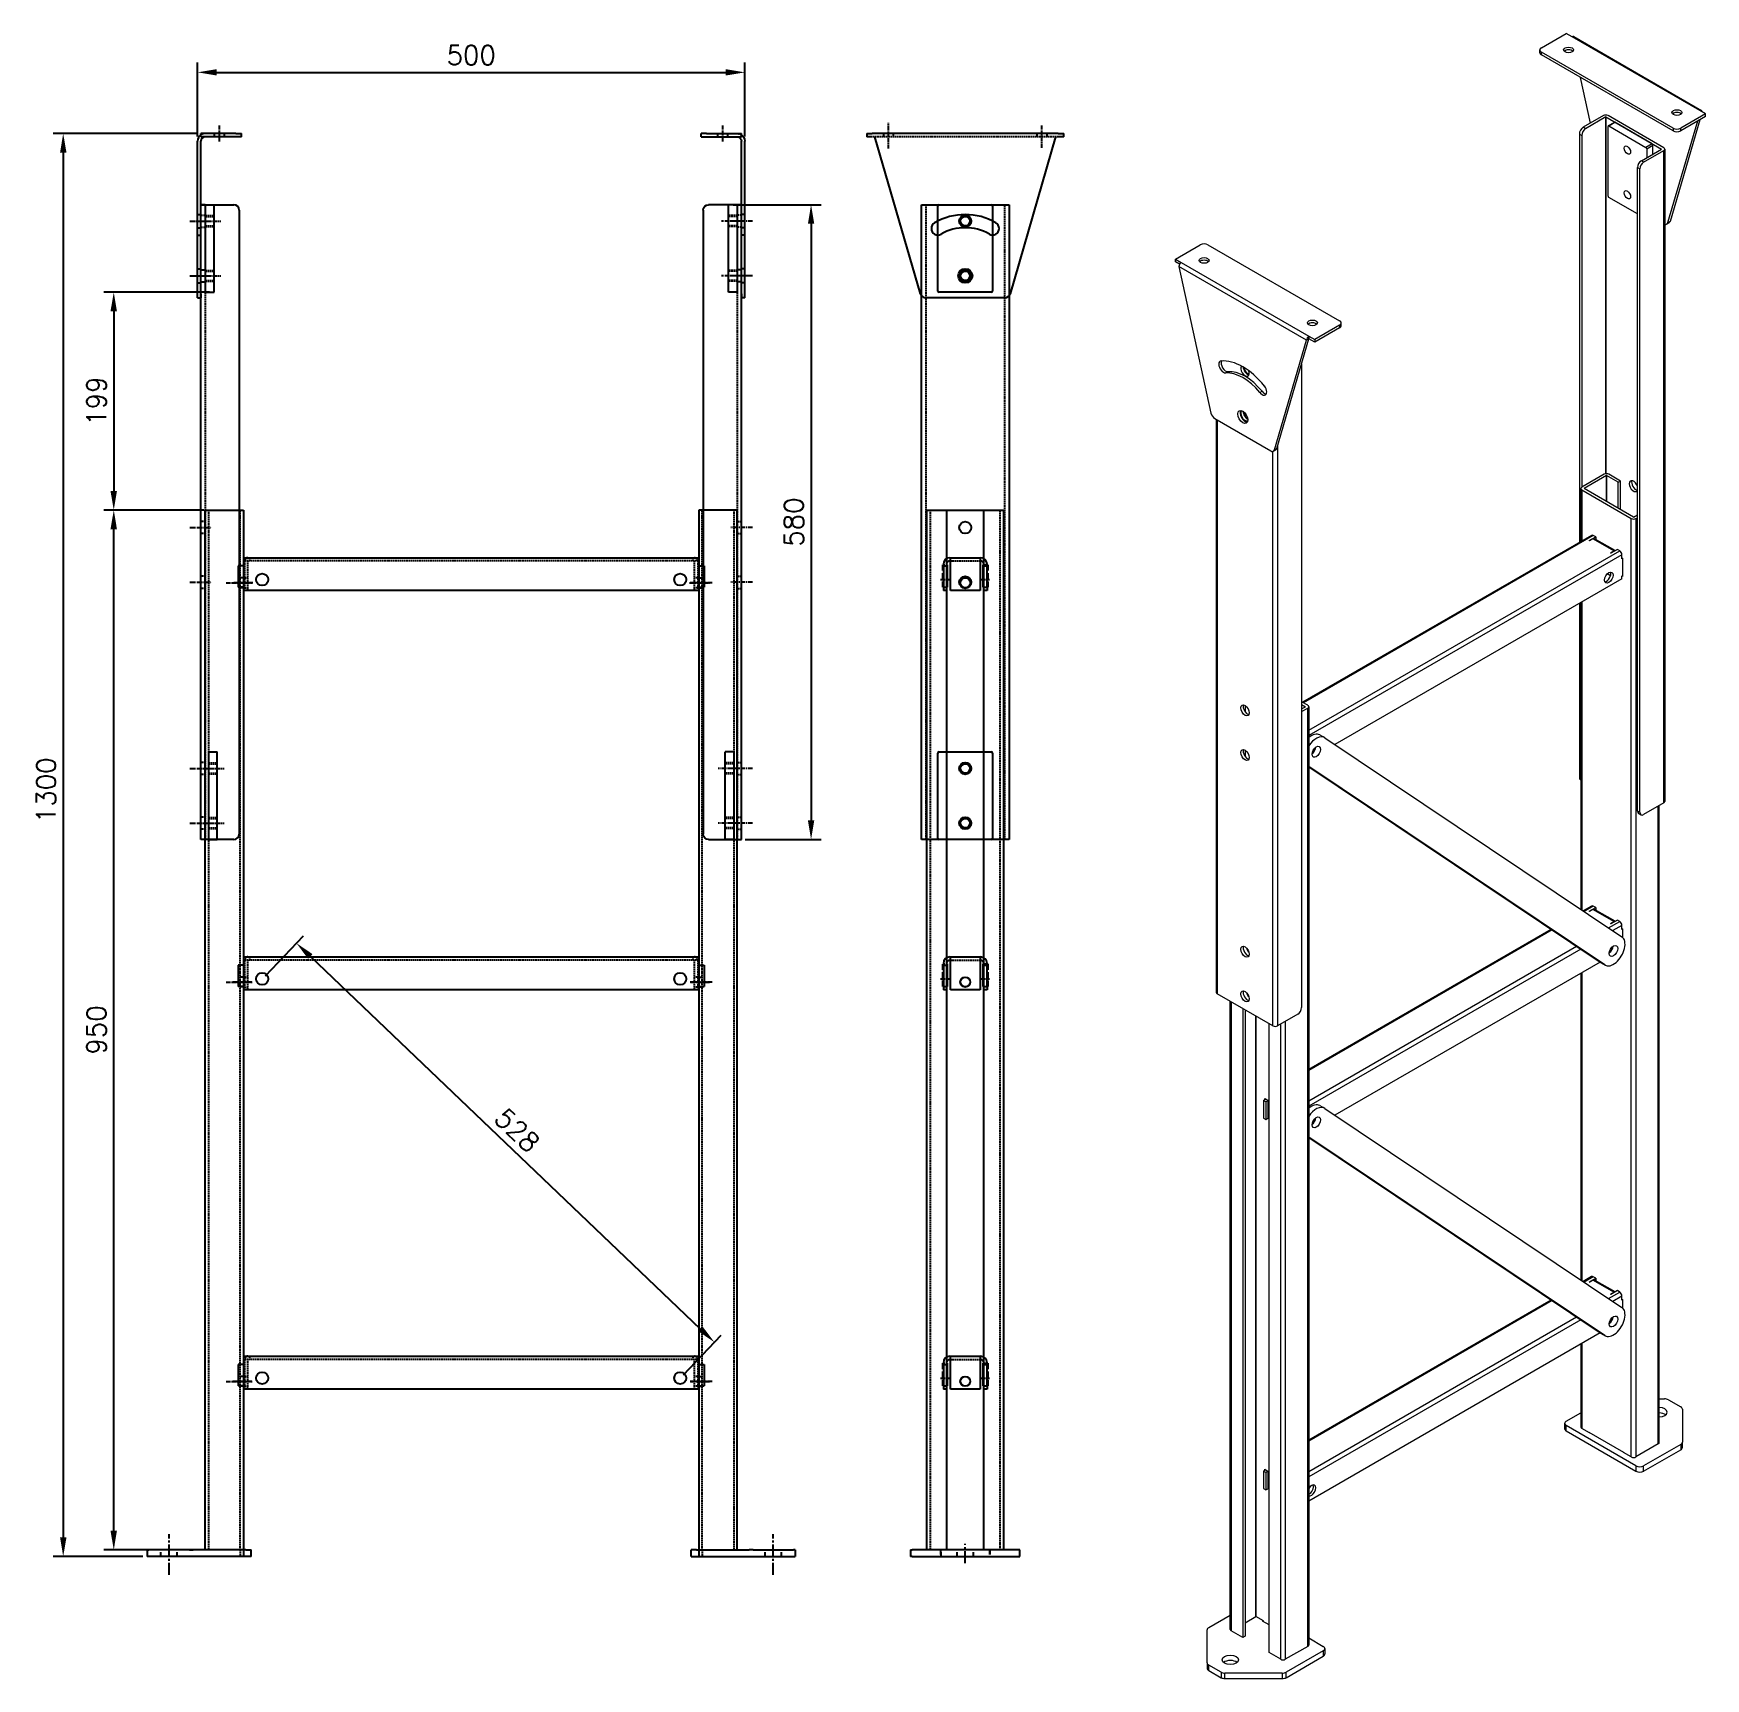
# Model space of a CAD drawing. Extents: x 104 to 1632, y 655 to 2158.
import ezdxf

# ---------------------------------------------------------------- set-up
doc = ezdxf.new("R2010")
doc.units = 0
doc.header["$LTSCALE"] = 0.2
doc.linetypes.add('Aslijn', pattern=[28.575, 19.05, -3.175, 3.175, -3.175])
doc.linetypes.add('Streeplijn', pattern=[10, 7, -3])
doc.layers.get('0').update_dxf_attribs({"linetype": 'CONTINUOUS'})
doc.layers.get('Defpoints').update_dxf_attribs({"linetype": 'CONTINUOUS'})
for name, color, linetype in [('50VOL', 13, 'CONTINUOUS'), ('70VOL', 5, 'CONTINUOUS'), ('draadlat', 212, 'CONTINUOUS'), ('dwarsprofiel', 42, 'CONTINUOUS'), ('pootbeen', 75, 'CONTINUOUS'), ('scharnierplaat', 232, 'CONTINUOUS'), ('schuif', 180, 'CONTINUOUS')]:
    doc.layers.add(name, color=color, linetype=linetype)
doc.layers.add('Visible (ISO)', color=7, linetype='CONTINUOUS', lineweight=5)
doc.layers.add('Visible Narrow (ISO)', color=7, linetype='CONTINUOUS', lineweight=5)
doc.styles.add('ROMANS', font='romans.shx')
doc.dimstyles.new('1_OP_07$0', dxfattribs={"dimscale": 7, "dimtxt": 2.5, "dimasz": 2.5, "dimexe": 1.3, "dimexo": 0.6, "dimgap": 1, "dimtad": 1, "dimdec": 1, "dimdsep": 46, "dimtxsty": 'ROMANS', "dimcen": -1.5, "dimclrd": 150, "dimclre": 150, "dimclrt": 5, "dimadec": 0, "dimazin": 0, "dimtfac": 1, "dimtdec": 1, "dimtmove": 0, "dimatfit": 3, "dimfxl": 0, "dimtolj": 1, "dimtzin": 0, "dimarcsym": 0})

# ---------------------------------------------------------------- blocks, each defined once
blk = doc.blocks.new('A$C4EBF2C44')
at = {"linetype": 'Aslijn'}
for p, q in [((20, 136.3), (20, 159.8)), ((160, 136.9), (160, 157.4))]:
    blk.add_line(p, q, dxfattribs=at)
for p, q in [((0, 150), (5, 150)), ((0, 150), (0, 147)), ((5, 147), (0, 147)), ((175, 150), (5, 150)), ((49, 3.6), (7.5, 147)), ((172.5, 147), (131, 3.6)), ((172.5, 147), (172.5, 147)), ((175, 150), (180, 150)), ((180, 147), (175, 147)), ((180, 147), (180, 150)), ((126.2, 0), (53.8, 0))]:
    blk.add_line(p, q)
at = {"linetype": 'Streeplijn'}
blk.add_line((175, 147), (5, 147), dxfattribs=at)
at = {"linetype": 'Streeplijn', "ltscale": 3.628447}
for p, q in [((15.5, 147), (15.5, 150)), ((24.5, 147), (24.5, 150)), ((155.5, 150), (155.5, 147)), ((164.5, 150), (164.5, 147))]:
    blk.add_line(p, q, dxfattribs=at)
blk.add_circle((90, 20), 6.5)
for centre, radius, start, end in [((65, 63.3), 6, 120, 300), ((90, 20), 56, 60, 120), ((90, 20), 44, 60, 120), ((115, 63.3), 6, 240, 60), ((53.8, 5), 5, 196.1254, 270), ((126.2, 5), 5, 270, 343.8746)]:
    blk.add_arc(centre, radius, start, end)
blk = doc.blocks.new('90040580A')
for p, q in [((13, 580), (9, 580)), ((9, 0), (9, 580)), ((9, 580), (39, 580)), ((44, 575), (44, 5)), ((13, 0), (9, 0)), ((39, 0), (13, 0))]:
    blk.add_line(p, q)
at = {"linetype": 'Streeplijn', "ltscale": 1.142718}
for p, q in [((9, 570.5), (13, 570.5)), ((9, 559.5), (13, 559.5)), ((13, 290.5), (9, 290.5)), ((13, 279.5), (9, 279.5)), ((13, 240.5), (9, 240.5)), ((13, 229.5), (9, 229.5)), ((13, 70.5), (9, 70.5)), ((13, 59.5), (9, 59.5)), ((13, 20.5), (9, 20.5)), ((13, 9.5), (9, 9.5))]:
    blk.add_line(p, q, dxfattribs=at)
at = {"linetype": 'Streeplijn'}
blk.add_line((13, 580), (13, 0), dxfattribs=at)
at = {"linetype": 'Aslijn', "ltscale": 1.142718}
for p, q in [((-1, 565), (18.6, 565)), ((-1, 515), (18.6, 515)), ((-1, 285), (18.6, 285)), ((-1, 235), (18.6, 235)), ((-1, 65), (18.6, 65)), ((-1, 15), (18.6, 15))]:
    blk.add_line(p, q, dxfattribs=at)
at = {"ltscale": 1.142718}
for p, q in [((9, 520.5), (13, 520.5)), ((9, 509.5), (13, 509.5))]:
    blk.add_line(p, q, dxfattribs=at)
for centre, start, end in [((39, 575), 0, 90), ((39, 5), 270, 0)]:
    blk.add_arc(centre, 5, start, end)
blk = doc.blocks.new('pootbeen 950A')
for p, q in [((53, 22.8), (53, 972.8)), ((88, 972.8), (88, 16.8)), ((0, 22.8), (1.5, 22.8)), ((0, 22.8), (0, 16.8)), ((95, 16.8), (0, 16.8)), ((38.5, 22.8), (1.5, 22.8)), ((38.5, 22.8), (42.1, 22.8)), ((90, 22.8), (42.1, 22.8)), ((90, 22.8), (95, 22.8)), ((95, 16.8), (95, 22.8))]:
    blk.add_line(p, q)
at = {"ltscale": 3.870205}
blk.add_line((53, 972.8), (88, 972.8), dxfattribs=at)
at = {"linetype": 'Streeplijn'}
for p, q in [((56, 972.8), (56, 22.8)), ((85, 22.8), (85, 972.8)), ((85, 22.8), (85, 16.8))]:
    blk.add_line(p, q, dxfattribs=at)
at = {"linetype": 'Aslijn', "ltscale": 1.142718}
for p, q in [((96.5, 906.3), (78.1, 906.3)), ((95.6, 541.6), (78.1, 541.6)), ((95.6, 176.8), (78.1, 176.8))]:
    blk.add_line(p, q, dxfattribs=at)
at = {"ltscale": 1.142718}
for p, q in [((88, 910.8), (85, 910.8)), ((88, 901.8), (85, 901.8)), ((88, 546.1), (85, 546.1)), ((88, 537.1), (85, 537.1)), ((88, 181.3), (85, 181.3)), ((88, 172.3), (85, 172.3))]:
    blk.add_line(p, q, dxfattribs=at)
at = {"linetype": 'Aslijn', "ltscale": 2.902758}
blk.add_line((20, 0), (20, 37.2), dxfattribs=at)
at = {"linetype": 'Streeplijn', "ltscale": 2.902758}
for p, q in [((12.5, 16.8), (12.5, 22.8)), ((27.5, 16.8), (27.5, 22.8))]:
    blk.add_line(p, q, dxfattribs=at)
blk = doc.blocks.new('90-09-0500A')
for p, q in [((16, 22.5), (11, 22.5)), ((11, 22.5), (11, 3)), ((16, 30), (432, 30)), ((16, 30), (16, 22.5)), ((432, 30), (432, 22.5)), ((432, 22.5), (437, 22.5)), ((437, 22.5), (437, 3)), ((16, 3), (11, 3)), ((16, 3), (16, 0)), ((432, 0), (16, 0)), ((432, 3), (432, 0)), ((432, 3), (437, 3))]:
    blk.add_line(p, q)
at = {"linetype": 'Streeplijn'}
for p, q in [((432, 27), (16, 27)), ((17, 27), (17, 0)), ((20, 0), (20, 27)), ((21.5, 30), (21.5, 27)), ((426.5, 30), (426.5, 27)), ((428, 0), (428, 27)), ((431, 27), (431, 0)), ((17, 11.5), (20, 11.5)), ((17, 2.5), (20, 2.5)), ((431, 11.5), (428, 11.5)), ((431, 2.5), (428, 2.5))]:
    blk.add_line(p, q, dxfattribs=at)
at = {"linetype": 'Aslijn'}
for p, q in [((0, 7), (24, 7)), ((444.3, 7), (424, 7))]:
    blk.add_line(p, q, dxfattribs=at)
for centre in [(33, 10), (415, 10), (415, 10)]:
    blk.add_circle(centre, 5.5)
at = {"linetype": 'Streeplijn'}
for centre, start, end in [((20, 27), 90, 180), ((428, 27), 0, 90)]:
    blk.add_arc(centre, 3, start, end, dxfattribs=at)
blk = doc.blocks.new('A$C334307B7')
at = {"ltscale": 3.59389}
for p, q in [((0, 1), (0, 79)), ((50, 79), (50, 1))]:
    blk.add_line(p, q, dxfattribs=at)
blk.add_line((1, 80), (49, 80))
at = {"ltscale": 3.572625}
blk.add_line((49, 0), (1, 0), dxfattribs=at)
for centre in [(25, 65), (25, 15)]:
    blk.add_circle(centre, 4.25)
at = {"ltscale": 0.598278}
for centre, start, end in [((1, 79), 90, 180), ((49, 79), 0, 90), ((1, 1), 180, 270), ((49, 1), 270, 0)]:
    blk.add_arc(centre, 1, start, end, dxfattribs=at)
at = {"color": 3}
for centre in [(25, 65), (25, 15)]:
    blk.add_arc(centre, 5, 180, 90, dxfattribs=at)
blk = doc.blocks.new('pootbeen 950B')
for p, q in [((15, 12.1), (15, 962.1)), ((33, 962.1), (33, 12.1)), ((67, 12.1), (67, 962.1)), ((85, 962.1), (85, 12.1)), ((33, 912.1), (33.5, 912.1)), ((33.5, 912.1), (33.5, 891.6)), ((66.5, 891.6), (66.5, 912.1)), ((66.5, 912.1), (67, 912.1)), ((33.5, 891.6), (33, 891.6)), ((67, 891.6), (66.5, 891.6)), ((33, 547.4), (33.5, 547.4)), ((33.5, 547.4), (33.5, 526.9)), ((66.5, 526.9), (66.5, 547.4)), ((66.5, 547.4), (67, 547.4)), ((33.5, 526.9), (33, 526.9)), ((67, 526.9), (66.5, 526.9)), ((33, 182.6), (33.5, 182.6)), ((33.5, 182.6), (33.5, 162.1)), ((66.5, 162.1), (66.5, 182.6)), ((66.5, 182.6), (67, 182.6)), ((33.5, 162.1), (33, 162.1)), ((67, 162.1), (66.5, 162.1)), ((0, 12.1), (1.5, 12.1)), ((0, 12.1), (0, 6.1)), ((1.5, 6.1), (0, 6.1)), ((100, 12.1), (1.5, 12.1)), ((1.5, 6.1), (100, 6.1)), ((100, 6.1), (100, 12.1))]:
    blk.add_line(p, q)
at = {"ltscale": 3.655324}
blk.add_line((15, 962.1), (85, 962.1), dxfattribs=at)
at = {"linetype": 'Streeplijn'}
for p, q in [((18, 962.1), (18, 12.1)), ((82, 12.1), (82, 962.1))]:
    blk.add_line(p, q, dxfattribs=at)
at = {"linetype": 'Streeplijn', "ltscale": 3.789711}
for p, q in [((29.5, 891.6), (29.5, 912.1)), ((70.5, 912.1), (70.5, 891.6)), ((29.5, 526.9), (29.5, 547.4)), ((70.5, 547.4), (70.5, 526.9)), ((29.5, 162.1), (29.5, 182.6)), ((70.5, 182.6), (70.5, 162.1))]:
    blk.add_line(p, q, dxfattribs=at)
at = {"linetype": 'Streeplijn', "ltscale": 1.333188}
for p, q in [((29.5, 912.1), (33, 912.1)), ((67, 912.1), (70.5, 912.1)), ((29.5, 547.4), (33, 547.4)), ((67, 547.4), (70.5, 547.4)), ((29.5, 182.6), (33, 182.6)), ((67, 182.6), (70.5, 182.6))]:
    blk.add_line(p, q, dxfattribs=at)
at = {"linetype": 'Streeplijn', "ltscale": 0.19037}
for p, q in [((30, 891.6), (29.5, 891.6)), ((70.5, 891.6), (70, 891.6)), ((30, 526.9), (29.5, 526.9)), ((70.5, 526.9), (70, 526.9)), ((30, 162.1), (29.5, 162.1)), ((70.5, 162.1), (70, 162.1))]:
    blk.add_line(p, q, dxfattribs=at)
at = {"linetype": 'Streeplijn', "ltscale": 1.142718}
for p, q in [((30, 891.6), (33, 891.6)), ((67, 891.6), (70, 891.6)), ((30, 526.9), (33, 526.9)), ((67, 526.9), (70, 526.9)), ((30, 162.1), (33, 162.1)), ((67, 162.1), (70, 162.1))]:
    blk.add_line(p, q, dxfattribs=at)
at = {"linetype": 'Aslijn', "ltscale": 2.902758}
blk.add_line((50, 0), (50, 17.6), dxfattribs=at)
at = {"linetype": 'Streeplijn', "ltscale": 2.902758}
for p, q in [((27.5, 12.1), (27.5, 6.1)), ((28, 6.1), (28, 12.1)), ((42.5, 6.1), (42.5, 12.1)), ((57.5, 6.1), (57.5, 12.1)), ((72, 12.1), (72, 6.1)), ((72.5, 12.1), (72.5, 6.1))]:
    blk.add_line(p, q, dxfattribs=at)
at = {"ltscale": 3.419731}
blk.add_circle((50, 895.6), 4.5, dxfattribs=at)
for centre in [(50, 530.9), (50, 166.1)]:
    blk.add_circle(centre, 4.5)
at = {"ltscale": 0.000498378}
for centre, start, end in [((33, 912.6), 90, 180), ((67, 912.6), 0, 90), ((33, 550.9), 90, 180), ((67, 547.9), 0, 90), ((33, 186.1), 90, 180), ((67, 183.1), 0, 90)]:
    blk.add_arc(centre, 0.001, start, end, dxfattribs=at)
blk = doc.blocks.new('A$C72246AC3')
at = {"ltscale": 3.620644}
blk.add_line((4.2, 80), (4.2, 0), dxfattribs=at)
at = {"ltscale": 3.870343}
for p, q in [((4.2, 80), (12.2, 80)), ((4.2, 0), (12.2, 0))]:
    blk.add_line(p, q, dxfattribs=at)
at = {"ltscale": 3.59389}
blk.add_line((12.2, 0), (12.2, 80), dxfattribs=at)
at = {"linetype": 'Aslijn'}
for p, q in [((0, 65), (18.4, 65)), ((0, 15), (18.4, 15))]:
    blk.add_line(p, q, dxfattribs=at)
at = {"linetype": 'Streeplijn'}
for p, q in [((4.2, 70), (12.2, 70)), ((4.2, 69.2), (12.2, 69.2)), ((4.2, 60.7), (12.2, 60.7)), ((4.2, 60), (12.2, 60)), ((4.2, 20), (12.2, 20)), ((4.2, 19.2), (12.2, 19.2)), ((4.2, 10.7), (12.2, 10.7)), ((4.2, 10), (12.2, 10))]:
    blk.add_line(p, q, dxfattribs=at)
blk = doc.blocks.new('A$C764925F4')
at = {"linetype": 'Aslijn'}
for p, q in [((24.4, 142.6), (24.4, 157.4)), ((0, 20), (14.2, 20))]:
    blk.add_line(p, q, dxfattribs=at)
for p, q in [((4.4, 3.6), (4.4, 143.1)), ((7.4, 147), (7.4, 150)), ((39.4, 150), (7.4, 150)), ((39.4, 147), (7.4, 147)), ((7.4, 3.6), (7.4, 143.1)), ((39.4, 150), (44.4, 150)), ((44.4, 147), (39.4, 147)), ((44.4, 147), (44.4, 150)), ((4.4, 0), (4.4, 3.6)), ((4.4, 0), (7.4, 0)), ((7.4, 3.6), (7.4, 0))]:
    blk.add_line(p, q)
at = {"linetype": 'Streeplijn', "ltscale": 3.628447}
for p, q in [((19.9, 147), (19.9, 150)), ((28.9, 147), (28.9, 150)), ((4.4, 76), (7.4, 76)), ((4.4, 64), (7.4, 64)), ((4.4, 57.3), (7.4, 57.3)), ((4.4, 26.5), (7.4, 26.5)), ((4.4, 13.5), (7.4, 13.5))]:
    blk.add_line(p, q, dxfattribs=at)
for radius, start in [(6.9, 124.4174), (3.9, 90)]:
    blk.add_arc((11.3, 143.1), radius, start, 180)
at = {"linetype": 'Streeplijn'}
blk.add_arc((11.3, 143.1), 6.9, 90, 124.4174, dxfattribs=at)
blk = doc.blocks.new('A$C03F00B1E')
at = {"ltscale": 3.628286}
for p, q in [((2.6, 24), (2.6, 0)), ((5.6, 24), (5.6, 0)), ((39.6, 0), (39.6, 24)), ((42.6, 3), (42.6, 24))]:
    blk.add_line(p, q, dxfattribs=at)
for p, q in [((2.6, 22.5), (5.6, 22.5)), ((39.6, 22.5), (42.6, 22.5)), ((2.6, 3), (5.6, 3)), ((39.6, 3), (42.6, 3))]:
    blk.add_line(p, q)
at = {"ltscale": 3.732117}
for p, q in [((8.6, 30), (36.6, 30)), ((36.1, 0), (9.1, 0))]:
    blk.add_line(p, q, dxfattribs=at)
at = {"ltscale": 1.142337}
for p, q in [((8.6, 27), (9.1, 27)), ((36.1, 27), (36.6, 27))]:
    blk.add_line(p, q, dxfattribs=at)
at = {"ltscale": 3.731979}
for p, q in [((9.1, 0), (9.1, 30)), ((36.1, 30), (36.1, 0))]:
    blk.add_line(p, q, dxfattribs=at)
at = {"linetype": 'Streeplijn'}
blk.add_line((9.1, 27), (36.1, 27), dxfattribs=at)
at = {"ltscale": 0.19037}
blk.add_line((36.1, 30), (36.6, 30), dxfattribs=at)
at = {"linetype": 'Aslijn'}
for p, q in [((0, 10), (7.9, 10)), ((37, 10), (44.9, 10))]:
    blk.add_line(p, q, dxfattribs=at)
at = {"ltscale": 1.142718}
for p, q in [((5.6, 0), (2.6, 0)), ((42.6, 0), (39.6, 0)), ((42.6, 3), (42.6, 0))]:
    blk.add_line(p, q, dxfattribs=at)
blk.add_circle((22.6, 7), 4.5)
at = {"ltscale": 3.628286}
for centre, radius, start, end in [((8.6, 24), 6, 90, 180), ((8.6, 24), 3, 90, 180), ((36.6, 24), 6, 0, 90), ((36.6, 24), 3, 0, 90)]:
    blk.add_arc(centre, radius, start, end, dxfattribs=at)
blk = doc.blocks.new('90040580B')
for p, q in [((-1, 0), (-1, 580)), ((79, 580), (79, 0)), ((79, 0), (-1, 0))]:
    blk.add_line(p, q)
at = {"ltscale": 3.666539}
blk.add_line((-1, 580), (79, 580), dxfattribs=at)
at = {"linetype": 'Streeplijn'}
for p, q in [((3, 580), (3, 0)), ((75, 0), (75, 580))]:
    blk.add_line(p, q, dxfattribs=at)
for centre in [(39, 565), (39, 515), (39, 285), (39, 235), (39, 65), (39, 15)]:
    blk.add_circle(centre, 5.5)
blk = doc.blocks.new('*D16')
at = {"layer": '50VOL', "color": 150, "lineweight": -2}
for p, q in [((259.9, 1722.9), (168.4, 1722.9)), ((177.5, 790.4), (177.5, 1705.4)), ((256.9, 772.9), (168.4, 772.9))]:
    blk.add_line(p, q, dxfattribs=at)
at = {"layer": '50VOL', "color": 150}
for points in [[(174.5, 1705.4), (180.4, 1705.4), (177.5, 1722.9)], [(174.5, 790.4), (180.4, 790.4), (177.5, 772.9)]]:
    blk.add_solid(points, dxfattribs=at)
at = {"layer": 'Defpoints', "color": 0}
for p in [(177.5, 1722.9), (264.1, 1722.9), (261.1, 772.9)]:
    blk.add_point(p, dxfattribs=at)
at = {"layer": '50VOL', "color": 5, "insert": (161.7, 1247.9), "char_height": 17.5, "attachment_point": 5, "rotation": 90, "style": 'ROMANS'}
blk.add_mtext('\\A1;950', dxfattribs=at)
blk = doc.blocks.new('*D18')
at = {"layer": '70VOL', "color": 150, "lineweight": -2}
for p, q in [((743.3, 2001.9), (823.7, 2001.9)), ((814.6, 1984.4), (814.6, 1439.4)), ((754.3, 1421.9), (823.7, 1421.9))]:
    blk.add_line(p, q, dxfattribs=at)
at = {"layer": '70VOL', "color": 150}
for points in [[(811.7, 1984.4), (817.5, 1984.4), (814.6, 2001.9)], [(811.7, 1439.4), (817.5, 1439.4), (814.6, 1421.9)]]:
    blk.add_solid(points, dxfattribs=at)
at = {"layer": 'Defpoints', "color": 0}
for p in [(739.1, 2001.9), (750.1, 1421.9), (814.6, 1421.9)]:
    blk.add_point(p, dxfattribs=at)
at = {"layer": '70VOL', "color": 5, "insert": (798.8, 1711.9), "char_height": 17.5, "attachment_point": 5, "rotation": 90, "style": 'ROMANS'}
blk.add_mtext('\\A1;580', dxfattribs=at)
blk = doc.blocks.new('*D21')
at = {"layer": '70VOL', "color": 150, "lineweight": -2}
for p, q in [((264.9, 1921.9), (168.4, 1921.9)), ((177.5, 1904.4), (177.5, 1740.4)), ((259.9, 1722.9), (168.4, 1722.9))]:
    blk.add_line(p, q, dxfattribs=at)
at = {"layer": '70VOL', "color": 150}
for points in [[(174.5, 1904.4), (180.4, 1904.4), (177.5, 1921.9)], [(174.5, 1740.4), (180.4, 1740.4), (177.5, 1722.9)]]:
    blk.add_solid(points, dxfattribs=at)
at = {"layer": 'Defpoints', "color": 0}
for p in [(269.1, 1921.9), (177.5, 1722.9), (264.1, 1722.9)]:
    blk.add_point(p, dxfattribs=at)
at = {"layer": '70VOL', "color": 5, "insert": (161.7, 1822.4), "char_height": 17.5, "attachment_point": 5, "rotation": 90, "style": 'ROMANS'}
blk.add_mtext('\\A1;199', dxfattribs=at)
blk = doc.blocks.new('*D22')
at = {"layer": '70VOL', "color": 150, "lineweight": -2}
for p, q in [((253.9, 2066.9), (122.2, 2066.9)), ((131.3, 2049.4), (131.3, 784.4)), ((203.9, 766.9), (122.2, 766.9))]:
    blk.add_line(p, q, dxfattribs=at)
at = {"layer": '70VOL', "color": 150}
for points in [[(128.4, 2049.4), (134.3, 2049.4), (131.3, 2066.9)], [(128.4, 784.4), (134.3, 784.4), (131.3, 766.9)]]:
    blk.add_solid(points, dxfattribs=at)
at = {"layer": 'Defpoints', "color": 0}
for p in [(258.1, 2066.9), (131.3, 766.9), (208.1, 766.9)]:
    blk.add_point(p, dxfattribs=at)
at = {"layer": '70VOL', "color": 5, "insert": (115.6, 1466.9), "char_height": 17.5, "attachment_point": 5, "rotation": 90, "style": 'ROMANS'}
blk.add_mtext('\\A1;1300', dxfattribs=at)
blk = doc.blocks.new('A$C23F71E20')
at = {"layer": 'Visible (ISO)'}
for p, q in [((334.5, 1489.9), (357.1, 1503)), ((362.4, 1499.9), (357.1, 1503)), ((362.4, 1499.9), (362.4, 1499.9)), ((362.4, 1499.9), (362.4, 1499.9)), ((363.9, 1500.1), (480.6, 1432.7)), ((333, 1485.4), (333, 1487.9)), ((454.7, 1416.5), (334.5, 1485.9)), ((454.7, 1414), (334.5, 1483.4)), ((379.1, 1421), (370, 1462.9)), ((391, 1427.9), (372.6, 1417.3)), ((393.1, 1426.7), (374.8, 1416)), ((393.1, 1426.7), (444.1, 1397.3)), ((446.2, 1398.5), (395.3, 1427.9)), ((395.5, 1418.5), (401.1, 1421.8)), ((435.6, 1402.2), (401.6, 1421.8)), ((476.9, 1422.8), (449.7, 1330)), ((479, 1424), (451.9, 1331.2)), ((484.4, 1429.5), (461.7, 1416.5)), ((484.4, 1427.1), (461.7, 1414)), ((479.1, 1432.6), (479.1, 1432.6)), ((484.4, 1429.5), (479.1, 1432.6)), ((479.1, 1432.6), (479.1, 1432.6)), ((479.1, 1432.6), (479.1, 1432.6)), ((481.2, 1431.4), (481.2, 1431.4)), ((481.2, 1431.4), (481.2, 1431.4)), ((484.4, 1427.1), (484.4, 1429.5)), ((369.1, 1411.1), (369.1, 1038)), ((371.2, 1409.9), (371.2, 1088.4)), ((395.3, 1354.4), (395.3, 1418.1)), ((396, 1418.5), (429.9, 1398.9)), ((425.7, 1386.6), (444.1, 1397.3)), ((427.8, 1385.4), (446.2, 1396)), ((430.6, 1397.7), (430.6, 1389.5)), ((436.3, 1392.8), (436.3, 1400.9)), ((447.1, 1397.3), (447.1, 801.2)), ((422.1, 792.6), (422.1, 1380.5)), ((424.3, 791.4), (424.3, 1379.3)), ((422.1, 1338.1), (396, 1353.2)), ((451, 1330), (448.9, 1328.7)), ((0, 1296.8), (22.6, 1309.9)), ((29.7, 1309.9), (149.9, 1240.5)), ((0, 1294.4), (0, 1296.8)), ((0, 1296.8), (5.3, 1293.8)), ((3.8, 1292.2), (0, 1294.4)), ((3.2, 1290.1), (32.5, 1156.1)), ((5.3, 1293.8), (5.3, 1293.8)), ((5.3, 1293.8), (5.3, 1293.8)), ((5.3, 1293.8), (5.3, 1293.8)), ((151.4, 1236), (151.4, 1238.5)), ((90.5, 1122.6), (119.9, 1222.7)), ((92.7, 1123.8), (122, 1224)), ((122, 1224), (119.9, 1222.7)), ((122, 1226.4), (122, 1224)), ((122, 1224), (122, 1226.4)), ((122, 1224), (122, 1226.4)), ((122, 1226.4), (122, 1226.4)), ((122, 1226.4), (127.3, 1223.3)), ((122, 1226.4), (122, 1226.4)), ((127.3, 1220.9), (122, 1224)), ((122, 1224), (122, 1224)), ((122, 1224), (122, 1224)), ((149.9, 1236.4), (127.3, 1223.3)), ((149.9, 1234), (127.3, 1220.9)), ((127.3, 1223.3), (127.3, 1220.9)), ((115.3, 1200.9), (115.3, 613)), ((35.9, 1151.2), (87.1, 1121.6)), ((37.3, 1150.4), (37.3, 626.9)), ((89.6, 1121.3), (91.8, 1122.6)), ((391.7, 1100.2), (371.2, 1088.4)), ((406.6, 1094.1), (396, 1100.2)), ((370.4, 1087.2), (370.4, 1038.7)), ((371.2, 1085.9), (416.5, 1059.8)), ((393.9, 1099), (373.4, 1087.2)), ((418.6, 1061), (373.4, 1087.2)), ((404.5, 1092.9), (393.9, 1099)), ((404.5, 1092.9), (406.6, 1094.1)), ((404.5, 1069.2), (404.5, 1092.9)), ((406.6, 1068), (406.6, 1094.1)), ((418.6, 1061), (422.1, 1063.1)), ((420.7, 1059.8), (422.1, 1060.6)), ((380.3, 1044.4), (116.1, 891.9)), ((377.9, 1039.6), (384, 1043.1)), ((378.3, 1039.4), (377.9, 1039.6)), ((381.5, 1041.2), (378.3, 1039.4)), ((384, 1043.1), (381.8, 1044.3)), ((401.8, 1030.5), (383, 1041.4)), ((384, 1043.1), (384, 1040.8)), ((397.4, 1028.4), (400.6, 1030.2)), ((397.7, 1028.2), (397.4, 1028.4)), ((403.8, 1031.6), (397.7, 1028.2)), ((405.9, 1030.4), (403.8, 1031.6)), ((408, 1023.1), (408, 1026.7)), ((408, 1023.9), (408.4, 1023.7)), ((408.4, 1023.7), (408.4, 1006.9)), ((397.5, 1007.5), (394.5, 1009.2)), ((408.4, 1023.3), (408, 1023.1)), ((408, 1004.7), (145.8, 853.3)), ((408, 1007.1), (408.4, 1007.4)), ((408.4, 1006.9), (408, 1007.1)), ((408, 1004.7), (408, 1007.1)), ((369.1, 982.2), (369.1, 823.3)), ((370.4, 983), (370.4, 702.9)), ((63.6, 889), (63.6, 883.2)), ((120.9, 889.2), (115.3, 892.4)), ((115.3, 890), (118.8, 887.9)), ((115.3, 885.9), (118.8, 887.9)), ((115.3, 883.4), (120.9, 886.7)), ((121.8, 887.9), (121.8, 30.6)), ((131.9, 862.1), (136.2, 859.7)), ((136.5, 859.5), (408, 677.6)), ((63.6, 848.2), (63.6, 842.4)), ((392.4, 652), (121.8, 833.3)), ((121.8, 832.9), (388.2, 654.5)), ((370.4, 820.9), (370.1, 821)), ((446.2, 800), (427.8, 789.4)), ((442.1, 215.6), (442.1, 797.6)), ((423.2, 790.4), (425.3, 789.1)), ((380.3, 705.8), (372.6, 701.3)), ((377.9, 701), (384, 704.4)), ((384, 704.4), (381.8, 705.7)), ((384, 704.4), (384, 702.2)), ((378.3, 700.8), (377.9, 701)), ((381.5, 702.6), (378.3, 700.8)), ((401.8, 691.9), (383, 702.7)), ((397.4, 689.7), (400.6, 691.6)), ((397.7, 689.5), (397.4, 689.7)), ((403.8, 693), (397.7, 689.5)), ((405.9, 691.8), (403.8, 693)), ((408, 684.4), (408, 688.1)), ((343.4, 684.5), (121.8, 556.5)), ((408, 685.2), (408.4, 685)), ((408.4, 684.6), (408, 684.4)), ((408.4, 685), (408.4, 677.4)), ((388.1, 654.6), (145.8, 514.7)), ((370.4, 644.3), (370.4, 364.2)), ((388.5, 654.3), (392.7, 651.8)), ((89.1, 596.3), (38.2, 625.7)), ((50, 44.9), (50, 618.8)), ((61.5, 612.2), (61.5, 37.6)), ((63.6, 611), (63.6, 38.8)), ((85.6, 23.7), (85.6, 598.3)), ((111.7, 606.9), (93.3, 596.3)), ((80.6, 528.1), (82.7, 529.3)), ((82.7, 526.8), (80.6, 528.1)), ((80.6, 528.1), (80.6, 512.1)), ((81.7, 529.9), (84.5, 528.3)), ((81.7, 528.7), (81.7, 529.9)), ((84.5, 527.9), (82.7, 526.8)), ((82.7, 526.8), (82.7, 510.9)), ((84.5, 528.3), (84.5, 511.5)), ((131.9, 523.5), (136.2, 521.1)), ((136.5, 520.9), (408, 339)), ((80.6, 512.1), (82.7, 510.9)), ((82.7, 510.9), (84.5, 511.9)), ((84.5, 511.5), (84.1, 511.7)), ((392.4, 313.4), (121.8, 494.7)), ((121.8, 494.3), (388.2, 315.8)), ((380.3, 367.2), (372.6, 362.7)), ((384, 365.8), (381.8, 367)), ((377.9, 362.3), (384, 365.8)), ((378.3, 362.1), (377.9, 362.3)), ((381.5, 364), (378.3, 362.1)), ((401.8, 353.2), (383, 364.1)), ((384, 365.8), (384, 363.5)), ((397.4, 351.1), (400.6, 352.9)), ((403.8, 354.4), (397.7, 350.9)), ((405.9, 353.1), (403.8, 354.4)), ((343.4, 345.8), (121.8, 217.9)), ((397.7, 350.9), (397.4, 351.1)), ((408, 345.8), (408, 349.5)), ((408, 346.6), (408.4, 346.4)), ((408.4, 346), (408, 345.8)), ((408.4, 346.4), (408.4, 338.7)), ((388.1, 315.9), (121.8, 162.2)), ((370.4, 305.7), (370.4, 229.8)), ((388.5, 315.6), (392.7, 313.2)), ((442.1, 255.6), (446.9, 255.6)), ((450.5, 254.7), (461.7, 248.2)), ((463.2, 246.2), (463.2, 215.9)), ((355.6, 233.1), (355.6, 228.2)), ((357.1, 235.2), (370.4, 242.8)), ((420.7, 194.3), (357.1, 231.1)), ((357.1, 226.2), (420.7, 189.4)), ((378.3, 224.5), (371.2, 228.6)), ((409.8, 206.4), (377.9, 224.7)), ((441.2, 214.3), (420.7, 202.5)), ((461.7, 213.9), (427.8, 194.3)), ((463.2, 211), (463.2, 215.9)), ((416.5, 202.5), (409.4, 206.6)), ((427.8, 189.4), (461.7, 209)), ((80.6, 189.4), (82.7, 190.7)), ((82.7, 188.2), (80.6, 189.4)), ((80.6, 189.4), (80.6, 173.5)), ((81.7, 190), (81.7, 191.3)), ((81.7, 191.3), (84.5, 189.6)), ((84.5, 189.2), (82.7, 188.2)), ((82.7, 188.2), (82.7, 172.3)), ((84.5, 189.6), (84.5, 172.9)), ((80.6, 173.5), (82.7, 172.3)), ((82.7, 172.3), (84.5, 173.3)), ((84.5, 172.9), (84.1, 173.1)), ((30.5, 46.6), (50, 57.9)), ((63.6, 51), (73.5, 56.7)), ((80.6, 52.7), (73.5, 56.7)), ((79.5, 52.5), (80.3, 52.9)), ((85.6, 49), (79.5, 52.5)), ((80.6, 51.8), (80.6, 52.7)), ((29, 14.3), (29, 44.5)), ((61.5, 37.6), (50.9, 43.7)), ((63.6, 38.8), (61.5, 37.6)), ((121.8, 37.1), (135.1, 29.4)), ((96.2, 17.6), (85.6, 23.7)), ((120.9, 29.4), (100.4, 17.6)), ((135.1, 25.3), (101.2, 5.7)), ((101.2, 0.8), (135.1, 20.4)), ((136.5, 27.4), (136.5, 22.5)), ((29, 14.3), (29, 9.4)), ((41.7, 5.7), (30.5, 12.2)), ((30.5, 7.3), (41.7, 0.8)), ((97.6, 4.9), (45.2, 4.9)), ((45.2, 0), (97.6, 0))]:
    blk.add_line(p, q, dxfattribs=at)
blk.add_circle((122, 1224), 0.000816, dxfattribs=at)
for centre, major_axis, start_param, end_param in [((362.4, 1497.5), (1.5, 2.6), 0, 0.785398), ((338, 1487.9), (-5, 0), 5.497787, 7.068583), ((338, 1485.4), (-5, 0), 0, 0.785398), ((359.2, 1485.4), (-4.5, 0), 3.632475, 5.792303), ((393.1, 1426.7), (-3, 0), 3.926991, 5.497787), ((401.6, 1420.9), (-0.5, 0.866), 5.497787, 6.283185), ((458.2, 1428.3), (-4.5, 0), 3.632475, 5.792303), ((479.1, 1430.1), (1.5, 2.6), 5.497787, 7.068583), ((372.6, 1413.2), (-2.5, -4.33), 3.926991, 5.497787), ((374.8, 1412), (2.5, 4.33), 0.785398, 2.356194), ((396, 1417.7), (-0.5, 0.866), 5.497787, 7.068583), ((458.2, 1418.5), (-5, 0), 0.785398, 2.356194), ((458.2, 1416), (5, 0), 3.926991, 5.497787), ((429.9, 1398.1), (0.5, -0.866), 0.785398, 2.356194), ((435.6, 1401.3), (-0.5, 0.866), 3.926991, 5.497787), ((444.1, 1397.3), (3, 0), 5.497787, 7.068583), ((425.7, 1382.6), (-2.5, -4.33), 3.926991, 5.497787), ((427.8, 1381.3), (2.5, 4.33), 0.785398, 2.356194), ((396, 1354), (-0.5, 0.866), 0.785398, 2.356194), ((446.4, 1333.1), (2.5, -4.33), 5.699401, 6.787142), ((448.5, 1334.3), (2.5, -4.33), 0, 0.503957), ((26.2, 1307.9), (5, 0), 0.785398, 2.356194), ((5.3, 1291.3), (1.5, 2.6), 0.785398, 2.356194), ((26.2, 1293.2), (-4.5, 0), 3.632475, 5.792303), ((125.2, 1236), (-4.5, 0), 3.632475, 5.792303), ((146.4, 1238.5), (5, 0), 5.497787, 7.068583), ((122, 1224), (1.5, 2.6), 0.785398, 2.356194), ((146.4, 1236), (5, 0), 5.497787, 6.283185), ((43.8, 1198.3), (3, -5.2), 2.879793, 6.021386), ((46, 1199.5), (-3, 5.2), 0.353863, 2.879793), ((61.5, 1152.7), (-28, 48.5), 4.974188, 6.021386), ((61.5, 1152.7), (-22, 38.1), 4.974188, 6.021386), ((63.6, 1153.9), (-22, 38.1), 4.974188, 6.021386), ((63.6, 1194.8), (2.75, -4.76), 3.355167, 7.527321), ((65.8, 1196), (2.75, -4.76), 3.927397, 5.887225), ((65.8, 1196), (2.09, -3.63), 3.933993, 6.133787), ((111.7, 1198.9), (-2.5, -4.33), 2.356194, 2.383516), ((79.2, 1177.9), (3, -5.2), 4.974188, 8.115781), ((81.3, 1179.1), (3, -5.2), 4.974188, 5.921818), ((35.9, 1155.3), (-2.5, 4.33), 1.06684, 2.356194), ((63.6, 1153.9), (-3.25, 5.63), 0.332447, 2.809146), ((63.6, 1153.9), (2.75, -4.76), 3.270514, 6.154264), ((65.8, 1155.2), (2.75, -4.76), 3.839772, 5.585006), ((65.8, 1155.2), (-2.09, 3.63), 0.727984, 2.413609), ((87.1, 1125.7), (2.5, -4.33), 5.497787, 6.787142), ((89.3, 1126.9), (2.5, -4.33), 0, 0.503957), ((393.9, 1099), (3, 0), 0.785398, 2.356194), ((373.4, 1087.2), (-3, 0), 5.497787, 7.068583), ((418.6, 1089.4), (2.75, -4.76), 1.215098, 6.638884), ((420.7, 1090.7), (2.75, -4.76), 3.537553, 5.869956), ((418.6, 1061), (3, 0), 3.926991, 5.497787), ((381.8, 1041.8), (-1.5, 2.6), 5.497787, 6.283185), ((381.5, 1038.8), (1.5, 2.6), 0, 0.785398), ((400.6, 1027.8), (1.5, 2.6), 0.199813, 0.785398), ((405.9, 1028), (1.5, -2.6), 0.785398, 2.356194), ((393.9, 1007.1), (2.75, 4.76), 3.537553, 5.887225), ((65.8, 885.7), (2.75, -4.76), 3.537553, 5.887225), ((118.8, 887.9), (3, 0), 5.497787, 7.068583), ((124.4, 849.2), (7.5, 13), 0, 1.038626), ((128.7, 846.7), (7.5, 13), 6.244707, 7.776865), ((65.8, 844.9), (2.75, -4.76), 3.537553, 5.887225), ((124.4, 849.2), (-2.75, -4.76), 0.881021, 2.260571), ((124.4, 849.2), (2.75, 4.76), 4.022614, 5.402164), ((372.6, 825.3), (-2.5, -4.33), 5.497787, 6.283185), ((444.1, 801.2), (3, 0), 5.497787, 6.283185), ((425.7, 794.7), (-2.5, -4.33), 5.497787, 6.283185), ((427.8, 793.5), (-2.5, -4.33), 5.497787, 7.068583), ((381.8, 703.2), (-1.5, 2.6), 5.497787, 6.283185), ((381.5, 700.1), (1.5, 2.6), 0, 0.785398), ((400.6, 689.1), (1.5, 2.6), 0.199813, 0.785398), ((405.9, 689.3), (1.5, -2.6), 0.785398, 2.356194), ((400.2, 664.8), (7.5, 13), 3.103114, 6.244707), ((65.8, 665.3), (2.75, -4.76), 3.537553, 5.887225), ((67.9, 666.5), (-2.09, 3.63), 0.986693, 2.1549), ((396, 667.3), (-2.75, -4.76), 0.881021, 2.260571), ((396, 667.3), (2.75, 4.76), 4.022614, 5.402164), ((396, 667.3), (-7.5, -13), 6.244707, 6.283185), ((40.3, 626.9), (-3, 0), 0, 0.785398), ((65.8, 624.4), (2.75, -4.76), 3.537553, 5.887225), ((67.9, 625.7), (-2.09, 3.63), 0.986693, 2.1549), ((111.7, 611), (-2.5, -4.33), 0.785398, 2.356194), ((91.2, 597.5), (3, 0), 3.926991, 5.497787), ((124.4, 510.5), (7.5, 13), 0, 1.038626), ((128.7, 508.1), (7.5, 13), 6.244707, 7.776865), ((124.4, 510.5), (-2.75, -4.76), 0.881021, 2.260571), ((124.4, 510.5), (2.75, 4.76), 4.022614, 5.402164), ((381.8, 364.6), (-1.5, 2.6), 5.497787, 6.283185), ((381.5, 361.5), (1.5, 2.6), 0, 0.785398), ((400.6, 350.5), (1.5, 2.6), 0.199813, 0.785398), ((405.9, 350.7), (1.5, -2.6), 0.785398, 2.356194), ((400.2, 326.2), (7.5, 13), 3.103114, 6.244707), ((396, 328.6), (-2.75, -4.76), 0.881021, 2.260571), ((396, 328.6), (2.75, 4.76), 4.022614, 5.402164), ((396, 328.6), (-7.5, -13), 6.244707, 6.283185), ((441.9, 243.3), (7.5, 0), 4.735212, 7.831158), ((446.9, 252.7), (5, 0), 0.785398, 1.570796), ((458.2, 246.2), (5, 0), 0, 0.785398), ((360.6, 233.1), (-5, 0), 5.497787, 7.068583), ((373.4, 229.8), (-3, 0), 0, 0.785398), ((441.9, 238.4), (-7.5, 0), 3.742857, 4.689566), ((360.6, 228.2), (-5, 0), 0, 0.785398), ((439.1, 215.6), (3, 0), 5.497787, 6.283185), ((458.2, 215.9), (5, 0), 5.497787, 6.283185), ((418.6, 203.7), (3, 0), 3.926991, 5.497787), ((458.2, 211), (5, 0), 5.497787, 6.283185), ((424.3, 196.4), (-5, 0), 0.785398, 2.356194), ((424.3, 191.5), (5, 0), 3.926991, 5.497787), ((124.4, 171.9), (2.75, 4.76), 3.174769, 7.820805), ((122.3, 173.1), (2.75, 4.76), 3.788743, 5.887225), ((34, 44.5), (-5, 0), 5.497787, 6.283185), ((53, 44.9), (-3, 0), 0, 0.785398), ((118.8, 30.6), (3, 0), 5.497787, 6.283185), ((50.2, 12.2), (-7.5, 0), 3.742857, 5.681921), ((98.3, 18.8), (-3, 0), 0.785398, 2.356194), ((131.5, 27.4), (5, 0), 5.497787, 7.068583), ((131.5, 22.5), (5, 0), 5.497787, 6.283185), ((34, 14.3), (-5, 0), 0, 0.785398), ((34, 9.4), (-5, 0), 0, 0.785398), ((45.2, 7.8), (-5, 0), 0.785398, 1.570796), ((45.2, 2.9), (5, 0), 3.926991, 4.712389), ((97.6, 7.8), (-5, 0), 1.570796, 2.356194), ((97.6, 2.9), (5, 0), 4.712389, 5.497787)]:
    blk.add_ellipse(centre, major_axis=major_axis, ratio=0.57735, start_param=start_param, end_param=end_param, dxfattribs=at)
for centre, major_axis in [((359.2, 1487.9), (-4.5, 0)), ((458.2, 1430.7), (-4.5, 0)), ((412.9, 1396.4), (2.09, -3.63)), ((412.9, 1355.6), (2.09, -3.63)), ((26.2, 1295.6), (4.5, 0)), ((125.2, 1238.5), (4.5, 0)), ((61.5, 1152.7), (-3.25, 5.63)), ((396, 1005.9), (-2.75, -4.76)), ((63.6, 884.5), (-2.75, 4.76)), ((63.6, 843.7), (-2.75, 4.76)), ((128.7, 846.7), (-2.75, -4.76)), ((63.6, 664), (-2.75, 4.76)), ((400.2, 664.8), (-2.75, -4.76)), ((63.6, 623.2), (-2.75, 4.76)), ((128.7, 508.1), (-2.75, -4.76)), ((400.2, 326.2), (-2.75, -4.76)), ((50.2, 17.1), (-7.5, 0))]:
    blk.add_ellipse(centre, major_axis=major_axis, ratio=0.57735, dxfattribs=at)
at = {"layer": 'Visible Narrow (ISO)'}
for p, q in [((479.1, 1432.6), (362.4, 1499.9)), ((334.5, 1483.4), (334.5, 1485.9)), ((393.1, 1100.7), (393.1, 1426.7)), ((393.1, 1426.7), (393.1, 1100.7)), ((396, 1418.5), (401.6, 1421.8)), ((369.1, 1411.1), (371.2, 1409.9)), ((374.8, 1416), (372.6, 1417.3)), ((454.7, 1416.5), (454.7, 1414)), ((461.7, 1414), (461.7, 1416.5)), ((435.6, 1402.2), (429.9, 1398.9)), ((430.6, 1397.7), (436.3, 1400.9)), ((444.1, 1397.3), (444.1, 1397.3)), ((446.2, 800), (446.2, 1396)), ((422.1, 1380.5), (424.3, 1379.3)), ((427.8, 1385.4), (425.7, 1386.6)), ((451.9, 1331.2), (449.7, 1330)), ((119.9, 1222.7), (3.2, 1290.1)), ((5.3, 1293.8), (122, 1226.4)), ((149.9, 1236.4), (149.9, 1234)), ((46, 1192.8), (48.1, 1194)), ((77.1, 1174.9), (79.2, 1176.1)), ((38.2, 1149.9), (38.2, 625.7)), ((89.1, 596.3), (89.1, 1121.1)), ((92.7, 1123.8), (90.5, 1122.6)), ((93.3, 1126.1), (93.3, 596.3)), ((371.2, 1085.9), (371.2, 1039.2)), ((373.4, 1087.2), (373.4, 1087.2)), ((393.9, 1099), (393.9, 1075.3)), ((393.9, 1075.3), (393.9, 1099)), ((416.5, 202.5), (416.5, 1059.8)), ((420.7, 1059.8), (420.7, 202.5)), ((381.8, 1044.3), (117, 891.4)), ((400.6, 1030.2), (381.5, 1041.2)), ((121.8, 866.4), (405.9, 1030.4)), ((408, 1026.7), (121.8, 861.5)), ((371.2, 983.5), (371.2, 702.3)), ((118.8, 887.9), (118.8, 887.9)), ((120.9, 29.4), (120.9, 886.7)), ((370.4, 822.5), (369.1, 823.3)), ((441.2, 214.3), (441.2, 797.1)), ((424.3, 791.4), (422.1, 792.6)), ((381.8, 705.7), (373.4, 700.8)), ((400.6, 691.6), (381.5, 702.6)), ((395.7, 685.9), (405.9, 691.8)), ((408, 688.1), (399.6, 683.3)), ((344.2, 683.9), (121.8, 555.5)), ((121.8, 527.8), (366.5, 669)), ((370.4, 666.4), (121.8, 522.9)), ((371.2, 644.8), (371.2, 363.6)), ((388.2, 654.5), (392.4, 652)), ((50.9, 618.3), (50.9, 43.7)), ((73.5, 56.7), (73.5, 605.3)), ((73.5, 605.3), (73.5, 56.7)), ((96.2, 17.6), (96.2, 597.9)), ((100.4, 600.4), (100.4, 17.6)), ((381.8, 367), (373.4, 362.2)), ((400.6, 352.9), (381.5, 364)), ((395.7, 347.3), (405.9, 353.1)), ((344.2, 345.3), (121.8, 216.9)), ((408, 349.5), (399.6, 344.6)), ((121.8, 189.1), (366.5, 330.4)), ((370.4, 327.7), (121.8, 184.2)), ((371.2, 306.2), (371.2, 228.6)), ((388.2, 315.8), (392.4, 313.4)), ((357.1, 226.2), (357.1, 231.1)), ((461.7, 213.9), (461.7, 209)), ((420.7, 194.3), (420.7, 189.4)), ((427.8, 189.4), (427.8, 194.3)), ((135.1, 25.3), (135.1, 20.4)), ((30.5, 7.3), (30.5, 12.2)), ((41.7, 5.7), (41.7, 0.8)), ((45.2, 0), (45.2, 4.9)), ((97.6, 4.9), (97.6, 0)), ((101.2, 0.8), (101.2, 5.7))]:
    blk.add_line(p, q, dxfattribs=at)
blk = doc.blocks.new('A$C52B04824')
at = {"layer": '70VOL'}
blk.add_blockref('A$C23F71E20', (0, 0), dxfattribs=at)
blk = doc.blocks.new('*D26')
at = {"layer": '70VOL', "color": 150, "lineweight": -2}
for p, q in [((254.1, 2064.2), (254.1, 2131.9)), ((754.1, 2064.2), (754.1, 2131.9)), ((271.6, 2122.8), (736.6, 2122.8))]:
    blk.add_line(p, q, dxfattribs=at)
at = {"layer": '70VOL', "color": 150}
for points in [[(271.6, 2125.7), (271.6, 2119.9), (254.1, 2122.8)], [(736.6, 2125.7), (736.6, 2119.9), (754.1, 2122.8)]]:
    blk.add_solid(points, dxfattribs=at)
at = {"layer": 'Defpoints', "color": 0}
for p in [(754.1, 2122.8), (254.1, 2060), (754.1, 2060)]:
    blk.add_point(p, dxfattribs=at)
at = {"layer": '70VOL', "color": 5, "insert": (504.1, 2138.5), "char_height": 17.5, "attachment_point": 5, "style": 'ROMANS'}
blk.add_mtext('\\A1;500', dxfattribs=at)
blk = doc.blocks.new('*D29')
at = {"layer": '70VOL', "color": 150, "lineweight": -2}
for p, q in [((316.1, 1297.5), (350.7, 1333.8)), ((713.6, 974.7), (357.1, 1315.1)), ((698, 932.9), (732.6, 969.2))]:
    blk.add_line(p, q, dxfattribs=at)
at = {"layer": '70VOL', "color": 150}
for points in [[(359.1, 1317.2), (355, 1313), (344.4, 1327.2)], [(715.6, 976.8), (711.6, 972.6), (726.3, 962.6)]]:
    blk.add_solid(points, dxfattribs=at)
at = {"layer": 'Defpoints', "color": 0}
for p in [(344.4, 1327.2), (313.2, 1294.5), (695.1, 929.9)]:
    blk.add_point(p, dxfattribs=at)
at = {"layer": '70VOL', "color": 5, "insert": (546.2, 1156.3), "char_height": 17.5, "attachment_point": 5, "rotation": 316.3233, "style": 'ROMANS'}
blk.add_mtext('\\A1;528', dxfattribs=at)

msp = doc.modelspace()

# ---------------------------------------------------------------- block references
at = {"layer": '70VOL'}
msp.add_blockref('A$C52B04824', (1147.49, 655.34), dxfattribs=at)
at = {"layer": 'draadlat'}
for name, p in [('A$C72246AC3', (256.88, 1921.88)), ('A$C334307B7', (930.48, 1921.88)), ('A$C72246AC3', (259.88, 1421.88)), ('A$C334307B7', (930.48, 1421.88))]:
    msp.add_blockref(name, p, dxfattribs=at)
at = {"layer": 'draadlat', "xscale": -1}
for p in [(751.22, 1921.88), (748.22, 1421.88)]:
    msp.add_blockref('A$C72246AC3', p, dxfattribs=at)
at = {"layer": 'dwarsprofiel'}
for name, p in [('90-09-0500A', (280.05, 1649.38)), ('A$C03F00B1E', (932.86, 1649.38)), ('90-09-0500A', (280.05, 1284.63)), ('A$C03F00B1E', (932.86, 1284.63)), ('90-09-0500A', (280.05, 919.88)), ('A$C03F00B1E', (932.86, 919.88))]:
    msp.add_blockref(name, p, dxfattribs=at)
at = {"layer": 'pootbeen'}
for name, p in [('pootbeen 950A', (208.05, 750.06)), ('pootbeen 950B', (905.48, 760.78))]:
    msp.add_blockref(name, p, dxfattribs=at)
at = {"layer": 'pootbeen', "xscale": -1}
msp.add_blockref('pootbeen 950A', (800.05, 750.06), dxfattribs=at)
at = {"layer": 'scharnierplaat'}
for name, p in [('A$C764925F4', (249.66, 1916.88)), ('A$C4EBF2C44', (865.48, 1916.88))]:
    msp.add_blockref(name, p, dxfattribs=at)
at = {"layer": 'scharnierplaat', "xscale": -1}
msp.add_blockref('A$C764925F4', (758.45, 1916.88), dxfattribs=at)
at = {"layer": 'schuif'}
for name, p in [('90040580A', (248.07, 1421.88)), ('90040580B', (916.48, 1421.88))]:
    msp.add_blockref(name, p, dxfattribs=at)
at = {"layer": 'schuif', "xscale": -1}
msp.add_blockref('90040580A', (760.03, 1421.88), dxfattribs=at)

# ---------------------------------------------------------------- dimensions: what is measured, and where the dimension line sits
at = {"layer": '50VOL'}
dim = msp.add_linear_dim(base=(177.46, 1722.88), p1=(261.05, 772.88), p2=(264.05, 1722.88), angle=90, dimstyle='1_OP_07$0', dxfattribs=at)
dim.commit()
dim.dimension.update_dxf_attribs({"geometry": '*D16', "text_midpoint": (161.71, 1247.88)})
at = {"layer": '70VOL'}
dim = msp.add_linear_dim(base=(754.05, 2122.8), p1=(254.05, 2059.98), p2=(754.05, 2059.98), dimstyle='1_OP_07$0', dxfattribs=at)
dim.commit()
dim.dimension.update_dxf_attribs({"geometry": '*D26', "text_midpoint": (504.05, 2138.55)})
dim = msp.add_linear_dim(base=(131.34, 766.88), p1=(258.05, 2066.88), p2=(208.05, 766.88), angle=90, dimstyle='1_OP_07$0', dxfattribs=at)
dim.commit()
dim.dimension.update_dxf_attribs({"geometry": '*D22', "text_midpoint": (131.34, 1466.88), "dimtype": 160})
for base, p1, p2, picture, middle in [((814.6, 1421.88), (739.05, 2001.88), (750.05, 1421.88), '*D18', (798.85, 1711.88)), ((177.46, 1722.88), (269.05, 1921.88), (264.05, 1722.88), '*D21', (161.71, 1822.38))]:
    dim = msp.add_linear_dim(base=base, p1=p1, p2=p2, angle=90, dimstyle='1_OP_07$0', dxfattribs=at)
    dim.commit()
    dim.dimension.update_dxf_attribs({"geometry": picture, "text_midpoint": middle})
dim = msp.add_aligned_dim(p1=(695.05, 929.88), p2=(313.18, 1294.51), distance=-45.21, dimstyle='1_OP_07$0', dxfattribs=at)
dim.commit()
dim.dimension.update_dxf_attribs({"geometry": '*D29', "text_midpoint": (546.21, 1156.29)})

doc.saveas('drawing.dxf')
